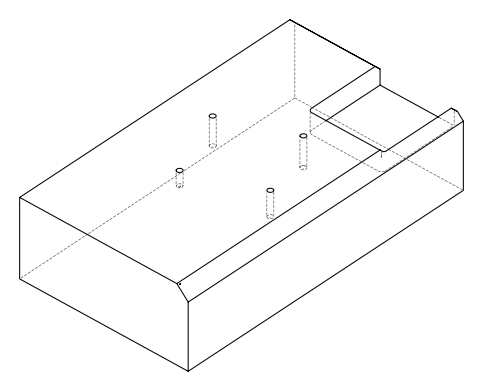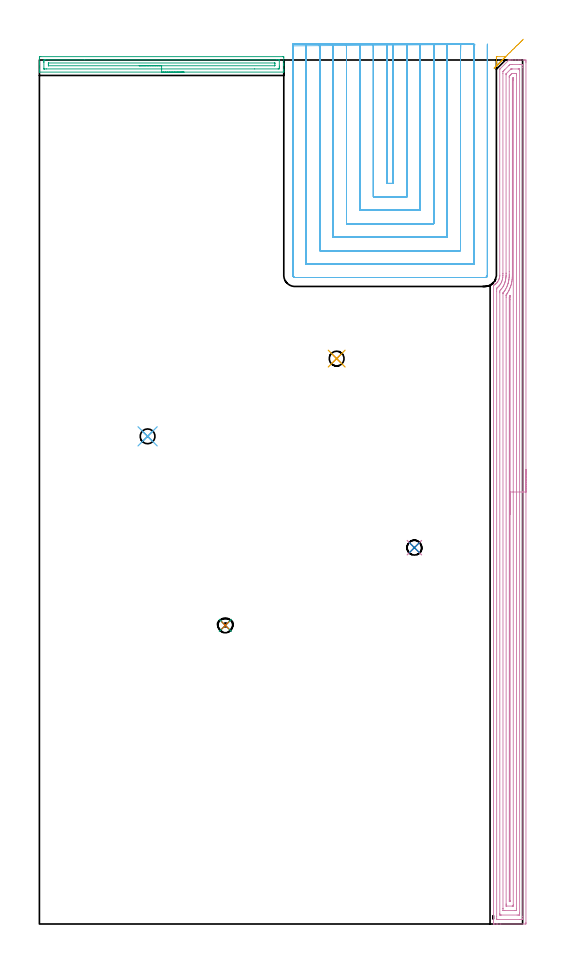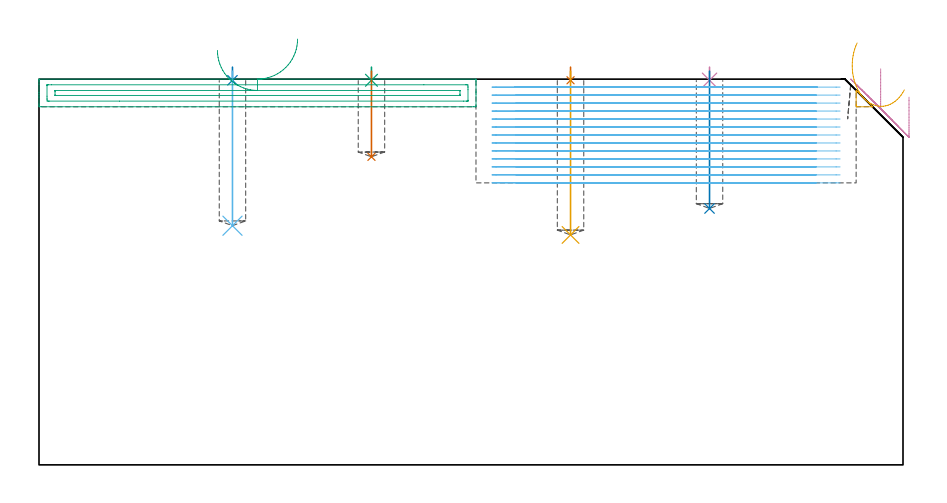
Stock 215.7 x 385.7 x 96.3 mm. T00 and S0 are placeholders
(PLAN: 12 operations, 3 tool changes, 83.1 min)
(1 SPOT_DRILL | STEP1POCKET | NXT0321_9005460120000 | 0.03 min | 1 mm3)
(2 SPOT_DRILL_1 | STEP1POCKET_1 | NXT0321_9005460120000 | 0.03 min | 0 mm3)
(3 SPOT_DRILL_2 | STEP1POCKET_2 | NXT0321_9005460120000 | 0.03 min | 7 mm3)
(4 SPOT_DRILL_3 | STEP1POCKET_3 | NXT0321_9005460120000 | 0.03 min | 7 mm3)
(5 DRILL_BLIND_HOLE_INTO_CENTER | STEP1POCKET | NXT0301_037 | 0.17 min | 1292 mm3)
(6 DRILL_BLIND_HOLE_INTO_CENTER_1 | STEP1POCKET_1 | NXT0301_037 | 0.16 min | 1214 mm3)
(7 DRILL_BLIND_HOLE_INTO_CENTER_2 | STEP1POCKET_2 | NXT0301_037 | 0.09 min | 630 mm3)
(8 DRILL_BLIND_HOLE_INTO_CENTER_3 | STEP1POCKET_3 | NXT0301_037 | 0.14 min | 1069 mm3)
(9 AREA_MILL | FG_CHAMFER_SURFACE | UGT0205_001 | 2.8 min | 2702 mm3)
(10 AREA_MILL_1 | FG_CHAMFER_SURFACE_1 | UGT0205_001 | 17.86 min | 40550 mm3)
(11 AREA_MILL_2 | FG_CHAMFER_SURFACE_2 | UGT0205_001 | 0.19 min | 91 mm3)
(12 MILL_SLOT | SLOT_PARTIAL_RECTANGULAR | NXT0201_009 | Follow Part, ap 2, ae 75% | 61.54 min | 247657 mm3)
(TOOL NXT0321_9005460120000 | NC Spot Drill, 142deg, 12mm, Carbide, Uncoated | D12 PA142 FL30 Z2)
(TOOL NXT0301_037 | Carbide Drill 6.6mm [860.1-0660-033A1-MM 2214] | D6.6 PA140 FL53 Z2)
(TOOL UGT0205_001 | Chamfer Mill 20 x 3 x 45 deg. | D20 FL50 Z2)
(TOOL NXT0201_009 | ENDMILL 8mm [2P460-0800-NA 1630] | D8 FL26 Z6)
(OP 1 SPOT_DRILL)
G17 G21 G94 G90
T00 M6
G54
G17 G0 G90 X132.7 Y252.4 S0 M3
G43 Z106.3 H0
G94 G81 G98 Z96.016 F250. R99.3
G80
M5
M2
(OP 2 SPOT_DRILL_1)
G17 G21 G94 G90
T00 M6
G54
G17 G0 G90 X48.3 Y217.7 S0 M3
G43 Z106.3 H0
G94 G81 G98 Z96.016 F250. R99.3
G80
M5
M2
(OP 3 SPOT_DRILL_2)
G17 G21 G94 G90
T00 M6
G54
G17 G0 G90 X83. Y133.3 S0 M3
G43 Z106.3 H0
G94 G81 G98 Z96.016 F250. R99.3
G80
M5
M2
(OP 4 SPOT_DRILL_3)
G17 G21 G94 G90
T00 M6
G54
G17 G0 G90 X167.4 Y168. S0 M3
G43 Z106.3 H0
G94 G81 G98 Z96.016 F250. R99.3
G80
M5
M2
(OP 5 DRILL_BLIND_HOLE_INTO_CENTER)
G17 G21 G94 G90
T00 M6
G54
G17 G0 G90 X132.7 Y252.4 S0 M3
G43 Z106.3 H1
G94 G81 G98 Z57.4 F250. R98.3
G80
M5
M2
(OP 6 DRILL_BLIND_HOLE_INTO_CENTER_1)
G17 G21 G94 G90
T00 M6
G54
G17 G0 G90 X48.3 Y217.7 S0 M3
G43 Z106.3 H1
G94 G81 G98 Z59.7 F250. R98.3
G80
M5
M2
(OP 7 DRILL_BLIND_HOLE_INTO_CENTER_2)
G17 G21 G94 G90
T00 M6
G54
G17 G0 G90 X83. Y133.3 S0 M3
G43 Z106.3 H1
G94 G81 G98 Z76.9 F250. R98.3
G80
M5
M2
(OP 8 DRILL_BLIND_HOLE_INTO_CENTER_3)
G17 G21 G94 G90
T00 M6
G54
G17 G0 G90 X167.4 Y168. S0 M3
G43 Z106.3 H1
G94 G81 G98 Z64. F250. R98.3
G80
M5
M2
(OP 9 AREA_MILL)
G17 G21 G94 G90
T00 M6
G54
G17 G0 G90 X64.55 Y380.3 S1061 M3
G43 Z106.3 H0
G94 G1 X64.512 Z105.428 F250.
X64.398 Z104.564
X64.209 Z103.712
X63.947 Z102.88
X63.613 Z102.074
X63.21 Z101.3
X62.742 Z100.564
X62.21 Z99.872
X61.621 Z99.229
X60.978 Z98.64
X60.286 Z98.108
X59.55 Z97.64
X58.776 Z97.237
X57.97 Z96.903
X57.138 Z96.641
X56.286 Z96.452
X55.422 Z96.338
X54.55 Z96.3
X0.15
X0.01 Y380.302 Z96.288
X0. Y380.428 Z96.164
Y380.558 Z96.041
Y380.967 Z95.632
Y381.559 Z95.036
Y383.607 Z92.99
Y384.188 Z92.406
Y384.774 Z91.821
Y386.527 Z90.069
X0.003 Y386.818 Z89.779
X0.01 Y387.192 Z89.405
X0.211 Y387.196 Z89.402
X0.596 Y387.2 Z89.4
X108.504 Y387.199 Z89.401
X108.889 Y387.196 Z89.402
X109.09 Y387.192 Z89.405
X109.1 Y386.818 Z89.779
Y384.188 Z92.406
Y383.607 Z92.99
Y383.312 Z93.285
Y381.559 Z95.036
Y380.967 Z95.632
Y380.558 Z96.041
X109.098 Y380.427 Z96.165
X109.09 Y380.302 Z96.289
X108.95 Y380.3 Z96.3
X54.55
Y381.714 Z94.886
X3.113
X2.38 Y381.715 Z94.885
X2.219 Y381.717 Z94.883
X2.04 Y381.721 Z94.879
X2.009 Y381.727 Z94.873
X2.005 Y381.75 Z94.85
X2.003 Y381.776 Z94.824
X2. Y381.932 Z94.668
Y384.561 Z92.039
X2.003 Y385.065 Z91.535
X2.007 Y385.431 Z91.169
X2.023 Y385.779 Z90.821
X2.38 Y385.783 Z90.817
X2.539 Y385.785 Z90.815
X20.073 Y385.786 Z90.814
X105.987
X106.72 Y385.785 Z90.815
X106.881 Y385.783 Z90.817
X107.06 Y385.779 Z90.821
X107.091 Y385.773 Z90.827
X107.095 Y385.75 Z90.85
X107.097 Y385.724 Z90.876
X107.1 Y385.568 Z91.032
Y382.939 Z93.661
X107.097 Y382.435 Z94.165
X107.093 Y382.069 Z94.531
X107.077 Y381.721 Z94.879
X106.72 Y381.716 Z94.884
X106.561 Y381.715 Z94.885
X96.085 Y381.714 Z94.886
X54.55
Y383.128 Z93.472
X4.101 Y383.129 Z93.471
X4.052 Y383.13 Z93.47
X4.02 Y383.133 Z93.467
X4.01 Y383.135 Z93.465
X4.008 Y383.152 Z93.448
X4.002 Y383.312 Z93.288
X4. Y383.472 Z93.128
X4.002 Y384.188 Z92.412
X4.005 Y384.344 Z92.256
X4.01 Y384.365 Z92.235
X4.025 Y384.367 Z92.233
X4.07 Y384.369 Z92.231
X4.163 Y384.371 Z92.229
X104.999
X105.048 Y384.37 Z92.23
X105.08 Y384.367 Z92.233
X105.09 Y384.365 Z92.235
X105.092 Y384.348 Z92.252
X105.097 Y384.188 Z92.412
X105.1 Y384.028 Z92.572
X105.098 Y383.312 Z93.288
X105.095 Y383.156 Z93.444
X105.09 Y383.135 Z93.465
X105.075 Y383.133 Z93.467
X105.03 Y383.13 Z93.47
X104.937 Y383.129 Z93.471
X54.55 Y383.128 Z93.472
X53.678 Z93.51
X52.814 Z93.624
X51.962 Z93.812
X51.13 Z94.075
X50.324 Z94.409
X49.55 Z94.811
X48.814 Z95.28
X48.122 Z95.811
X47.479 Z96.401
X46.89 Z97.044
X46.358 Z97.736
X45.89 Z98.472
X45.487 Z99.245
X45.153 Z100.051
X44.891 Z100.883
X44.702 Z101.735
X44.588 Z102.6
X44.55 Z103.472
G0 Z106.3
M5
M2
(OP 10 AREA_MILL_1)
G17 G21 G94 G90
T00 M6
G54
G17 G0 G90 X217.2 Y202.85 S1061 M3
G43 Z106.3 H0
Z91.8
G94 G1 Y202.812 Z90.928 F250.
Y202.698 Z90.064
Y202.509 Z89.212
Y202.247 Z88.38
Y201.913 Z87.574
Y201.51 Z86.8
Y201.042 Z86.064
Y200.51 Z85.372
Y199.921 Z84.729
Y199.278 Z84.14
Y198.586 Z83.609
Y197.85 Z83.14
Y197.076 Z82.737
Y196.27 Z82.403
Y195.438 Z82.141
Y194.586 Z81.952
Y193.722 Z81.838
Y192.85 Z81.8
Y0.628
X217.197 Y0.307 Z81.802
X217.192 Y0.01 Z81.806
X216.891 Y0. Z82.106
X205.944 Z93.051
X204.524 Z94.472
X204.164 Z94.831
X203.164 Z95.836
X202.75 Y0.007 Z96.242
X202.703 Y0.01 Z96.288
X202.7 Y0.181 Z96.3
Y284.938
X202.703 Y285.103 Z96.288
X202.834 Y285.181 Z96.162
X202.858 Y285.195 Z96.139
X203.09 Y285.333 Z95.908
X203.579 Y285.667 Z95.42
X203.728 Y285.786 Z95.271
X204.11 Y286.159 Z94.888
X204.465 Y286.56 Z94.534
X204.526 Y286.643 Z94.473
X204.554 Y286.68 Z94.446
X204.826 Y287.119 Z94.171
X205.06 Y287.574 Z93.938
X205.218 Y287.979 Z93.78
X205.245 Y288.067 Z93.75
X205.35 Y288.39 Z93.649
X205.366 Y288.467 Z93.632
X205.367 Y288.473 Z93.631
X205.373 Y288.514 Z93.623
X205.423 Y288.801 Z93.576
X205.442 Y288.913 Z93.556
X205.449 Y288.984 Z93.549
X205.458 Y289.091 Z93.536
X205.464 Y289.172 Z93.525
X205.471 Y289.222 Z93.52
X205.477 Y289.292 Z93.512
X205.486 Y289.361 Z93.507
X205.492 Y289.475 Z93.502
X205.499 Y289.584 Z93.5
X205.5 Y381.496
X205.504 Y381.594 Z93.489
X205.587 Y381.688 Z93.41
X209.596 Y385.696 Z89.402
X209.599 Y385.697 Z89.399
X209.66 Y385.7 Z89.338
X210.225 Z88.774
X210.565 Z88.435
X211.285 Z87.71
X212.536 Z86.461
X213.956 Z85.04
X214.581 Z84.415
X216.361 Z82.636
X216.626 Y385.698 Z82.371
X217.192 Y385.692 Z81.806
X217.194 Y385.642 Z81.804
X217.199 Y385.072 Z81.801
X217.2 Y384.496 Z81.8
Y192.85
X215.786 Z83.214
Y3.26
X215.782 Y2.416 Z83.218
X215.779 Y2.373 Z83.221
X215.736 Y2.01 Z83.264
X215.258 Y2.002 Z83.742
X214.846 Y2.001 Z84.154
X214.37 Y2. Z84.63
X205.054 Y2.001 Z93.946
X204.575 Y2.003 Z94.425
X204.164 Y2.01 Z94.836
X204.121 Y2.416 Z94.879
X204.118 Y2.462 Z94.882
X204.114 Y3.31 Z94.886
Y3.36
Y282.305
X204.117 Y283.15 Z94.883
X204.118 Y283.196 Z94.882
X204.164 Y283.834 Z94.836
X204.278 Y283.929 Z94.722
X204.412 Y284.044 Z94.588
X204.742 Y284.357 Z94.258
X205.054 Y284.677 Z93.946
X205.179 Y284.813 Z93.821
X205.286 Y284.938 Z93.714
X205.574 Y285.309 Z93.426
X205.923 Y285.854 Z93.077
X205.944 Y285.894 Z93.056
X206.221 Y286.448 Z92.779
X206.337 Y286.726 Z92.663
X206.476 Y287.085 Z92.524
X206.65 Y287.62 Z92.35
X206.673 Y287.701 Z92.327
X206.688 Y287.767 Z92.312
X206.828 Y288.514 Z92.172
X206.829 Y288.519 Z92.171
X206.834 Y288.559 Z92.166
X206.901 Y289.341 Z92.099
X206.904 Y289.408 Z92.096
X206.913 Y290.223 Z92.087
Y290.302
X206.915 Y379.708 Z92.085
X206.919 Y380.516 Z92.081
X206.921 Y380.557 Z92.079
X206.959 Y380.602 Z92.041
X207.34 Y380.988 Z91.66
X207.725 Y381.375 Z91.275
X209.569 Y383.22 Z89.431
X209.634 Y383.284 Z89.366
X210.02 Y383.661 Z88.98
X210.043 Y383.681 Z88.957
X210.085 Y383.69 Z88.915
X210.188 Y383.694 Z88.812
X210.395 Y383.698 Z88.605
X210.871 Y383.7 Z88.129
X214.432 Z84.568
X214.846 Y383.699 Z84.154
X215.325 Y383.697 Z83.675
X215.736 Y383.69 Z83.264
X215.779 Y383.284 Z83.221
X215.782 Y383.238 Z83.218
X215.786 Y382.39 Z83.214
Y382.34
Y192.85
X214.372 Z84.628
X214.371 Y5.098 Z84.629
X214.369 Y4.683 Z84.631
X214.364 Y4.204 Z84.636
X214.356 Y4.01 Z84.644
X214.156 Y4.003 Z84.844
X213.956 Y4.001 Z85.044
X213.269 Y4. Z85.731
X206.147 Z92.853
X205.944 Y4.002 Z93.056
X205.741 Y4.006 Z93.259
X205.606 Y4.01 Z93.394
X205.535 Y4.023 Z93.465
X205.533 Y4.066 Z93.467
X205.531 Y4.204 Z93.469
X205.529 Y4.621 Z93.471
Y281.778
X205.532 Y282.256 Z93.468
X205.534 Y282.667 Z93.466
X205.978 Y283.15 Z93.022
X206.364 Y283.622 Z92.636
X206.672 Y284.044 Z92.328
X206.737 Y284.141 Z92.263
X206.834 Y284.297 Z92.166
X207.071 Y284.7 Z91.929
X207.196 Y284.938 Z91.804
X207.374 Y285.29 Z91.626
X207.608 Y285.832 Z91.392
X207.641 Y285.915 Z91.359
X207.725 Y286.134 Z91.275
X207.87 Y286.579 Z91.13
X207.916 Y286.726 Z91.084
X208.004 Y287.033 Z90.996
X208.059 Y287.284 Z90.941
X208.121 Y287.62 Z90.879
X208.195 Y288.041 Z90.805
X208.249 Y288.514 Z90.751
X208.282 Y288.848 Z90.718
X208.304 Y289.114 Z90.696
X208.316 Y289.408 Z90.684
X208.321 Y289.703 Z90.679
X208.326 Y290.302 Z90.674
X208.327 Y290.591 Z90.673
X208.329 Y379.101 Z90.671
X208.331 Y379.404 Z90.669
X208.333 Y379.48 Z90.667
X208.335 Y379.514 Z90.665
X208.355 Y379.543 Z90.645
X208.508 Y379.708 Z90.492
X210.346 Y381.545 Z88.654
X210.395 Y381.592 Z88.605
X210.485 Y381.674 Z88.515
X210.567 Y381.69 Z88.433
X210.739 Y381.694 Z88.261
X211.083 Y381.699 Z87.917
X213.753 Y381.7 Z85.247
X213.956 Y381.698 Z85.044
X214.159 Y381.694 Z84.841
X214.294 Y381.69 Z84.706
X214.365 Y381.677 Z84.635
X214.367 Y381.634 Z84.633
X214.369 Y381.496 Z84.631
X214.371 Y381.079 Z84.629
X214.372 Y192.85 Z84.628
X212.957 Z86.043
X212.956 Y6.886 Z86.044
X212.951 Y6.108 Z86.049
X212.941 Y6.01 Z86.059
X212.837 Y6.007 Z86.163
X212.617 Y6.003 Z86.383
X212.175 Y6. Z86.825
X207.725 Z91.275
X207.28 Y6.003 Z91.72
X207.062 Y6.007 Z91.938
X206.959 Y6.01 Z92.041
X206.95 Y6.08 Z92.05
X206.943 Y6.777 Z92.057
Y6.886
Y281.362
X206.944 Y281.558 Z92.056
X206.947 Y281.655 Z92.053
X206.95 Y281.676 Z92.05
X206.96 Y281.694 Z92.04
X206.986 Y281.731 Z92.014
X207.15 Y281.938 Z91.85
X207.401 Y282.256 Z91.599
X207.538 Y282.443 Z91.462
X207.725 Y282.709 Z91.275
X207.895 Y282.979 Z91.105
X207.999 Y283.15 Z91.001
X208.224 Y283.542 Z90.776
X208.488 Y284.044 Z90.512
X208.529 Y284.129 Z90.471
X208.615 Y284.315 Z90.385
X208.797 Y284.755 Z90.203
X208.87 Y284.938 Z90.13
X209.04 Y285.405 Z89.96
X209.18 Y285.832 Z89.82
X209.256 Y286.082 Z89.744
X209.336 Y286.363 Z89.664
X209.421 Y286.726 Z89.579
X209.436 Y286.796 Z89.564
X209.505 Y287.169 Z89.495
X209.571 Y287.554 Z89.429
X209.58 Y287.62 Z89.42
X209.662 Y288.356 Z89.338
X209.676 Y288.514 Z89.324
X209.724 Y289.188 Z89.276
X209.73 Y289.408 Z89.27
X209.739 Y290.067 Z89.261
X209.742 Y291.196 Z89.258
X209.743 Y377.92 Z89.257
X209.745 Y378.247 Z89.255
X209.747 Y378.411 Z89.253
X209.75 Y378.488 Z89.25
X209.788 Y378.529 Z89.212
X210.063 Y378.814 Z88.937
X210.229 Y378.98 Z88.771
X210.395 Y379.146 Z88.605
X210.678 Y379.424 Z88.322
X210.883 Y379.622 Z88.117
X210.957 Y379.69 Z88.043
X211.065 Y379.694 Z87.935
X211.293 Y379.7 Z87.707
X212.175 Z86.825
X212.62 Y379.697 Z86.38
X212.838 Y379.693 Z86.162
X212.941 Y379.69 Z86.059
X212.95 Y379.62 Z86.05
X212.957 Y378.923 Z86.043
Y378.814
Y192.85
X211.543 Z87.457
X211.542 Y8.674 Z87.458
X211.541 Y8.418 Z87.459
X211.536 Y8.157 Z87.464
X211.53 Y8.01 Z87.47
X211.453 Y8.007 Z87.547
X211.285 Y8.003 Z87.715
X211.066 Y8. Z87.934
X208.615 Y8.001 Z90.385
X208.393 Y8.003 Z90.607
X208.364 Y8.01 Z90.636
X208.362 Y8.015 Z90.638
X208.359 Y8.037 Z90.641
X208.357 Y8.674 Z90.643
Y8.933
Y279.832
X208.359 Y280.467 Z90.641
X208.361 Y280.722 Z90.639
X208.364 Y280.76 Z90.636
X208.378 Y280.786 Z90.622
X208.423 Y280.854 Z90.577
X208.615 Y281.129 Z90.385
X208.71 Y281.266 Z90.29
X208.772 Y281.362 Z90.228
X209.051 Y281.818 Z89.949
X209.31 Y282.256 Z89.69
X209.38 Y282.381 Z89.62
X209.505 Y282.619 Z89.495
X209.68 Y282.974 Z89.32
X209.762 Y283.15 Z89.238
X209.953 Y283.594 Z89.047
X210.135 Y284.044 Z88.865
X210.206 Y284.234 Z88.794
X210.395 Y284.762 Z88.605
X210.438 Y284.894 Z88.562
X210.452 Y284.938 Z88.548
X210.64 Y285.586 Z88.36
X210.701 Y285.832 Z88.299
X210.804 Y286.315 Z88.196
X210.878 Y286.726 Z88.122
X210.94 Y287.073 Z88.06
X211.01 Y287.62 Z87.99
X211.038 Y287.868 Z87.962
X211.099 Y288.514 Z87.901
X211.113 Y288.687 Z87.887
X211.134 Y289.034 Z87.866
X211.147 Y289.408 Z87.853
X211.15 Y289.544 Z87.85
X211.155 Y290.302 Z87.845
X211.156 Y290.432 Z87.844
X211.157 Y377.154 Z87.843
X211.158 Y377.283 Z87.842
X211.161 Y377.369 Z87.839
X211.164 Y377.435 Z87.836
X211.179 Y377.468 Z87.821
X211.285 Y377.582 Z87.715
X211.345 Y377.64 Z87.655
X211.39 Y377.68 Z87.61
X211.51 Y377.694 Z87.49
X211.536 Y377.69 Z87.464
X211.538 Y377.685 Z87.462
X211.541 Y377.663 Z87.459
X211.543 Y377.026 Z87.457
Y376.767
Y192.85
X210.129 Z88.871
X210.128 Y10.463 Z88.872
X210.127 Y10.278 Z88.873
X210.124 Y10.058 Z88.876
X210.122 Y10.012 Z88.878
X210.036 Y10.006 Z88.964
X209.963 Y10.003 Z89.037
X209.803 Y10.01 Z89.197
X209.778 Y10.023 Z89.222
X209.776 Y10.076 Z89.224
X209.773 Y10.193 Z89.227
X209.771 Y10.463 Z89.229
Y10.822
Y278.947
X209.772 Y279.305 Z89.228
X209.774 Y279.573 Z89.226
X209.778 Y279.929 Z89.222
X209.878 Y280.093 Z89.122
X210.107 Y280.467 Z88.893
X210.111 Y280.468 Z88.889
X210.122 Y280.467 Z88.878
X210.123 Y280.427 Z88.877
X210.128 Y279.842 Z88.872
X210.129 Y278.679 Z88.871
Y192.85
Y191.978 Z88.909
Y191.114 Z89.023
Y190.262 Z89.212
Y189.43 Z89.474
Y188.624 Z89.808
Y187.85 Z90.211
Y187.114 Z90.68
Y186.422 Z91.211
Y185.779 Z91.8
Y185.19 Z92.443
Y184.658 Z93.135
Y184.19 Z93.871
Y183.787 Z94.645
Y183.453 Z95.451
Y183.191 Z96.283
Y183.002 Z97.135
Y182.888 Z98.
Y182.85 Z98.871
G0 Z106.3
M5
M2
(OP 11 AREA_MILL_2)
G17 G21 G94 G90
T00 M6
G54
G17 G0 G90 X216.036 Y394.964 S1061 M3
G43 Z106.3 H0
Z93.618
G94 G1 X215.648 Y394.583 Z92.936 F250.
X215.219 Y394.161 Z92.304
X214.752 Y393.702 Z91.727
X214.251 Y393.21 Z91.209
X213.72 Y392.688 Z90.755
X213.163 Y392.141 Z90.367
X212.584 Y391.571 Z90.048
X211.987 Y390.985 Z89.802
X211.377 Y390.385 Z89.629
X210.759 Y389.778 Z89.532
X210.137 Y389.166 Z89.511
X209.516 Y388.556 Z89.565
X208.901 Y387.951 Z89.695
X208.296 Y387.357 Z89.9
X207.706 Y386.777 Z90.179
X207.136 Y386.217 Z90.528
X206.59 Y385.68 Z90.945
X206.071 Y385.171 Z91.428
X204.308 Y383.407 Z93.192
X204.198 Y383.295 Z93.298
X204.067 Y383.164 Z93.43
X204.038 Y383.147 Z93.446
X204.023 Y383.148
X204. Y383.156 Z93.438
Y383.738 Z92.859
Y384.915 Z91.683
Y386.655 Z89.944
X204.003 Y386.91 Z89.689
X204.008 Y387.192 Z89.407
X204.164 Y387.197 Z89.402
X204.308 Y387.2 Z89.4
X208.098 Y387.199 Z89.399
Y387.198 Z89.401
X206.071 Y385.171 Z91.428
X205.582 Y384.673 Z91.952
X205.127 Y384.21 Z92.534
X204.71 Y383.785 Z93.171
X204.332 Y383.401 Z93.858
X203.999 Y383.061 Z94.589
X203.711 Y382.768 Z95.358
X203.471 Y382.524 Z96.161
X203.281 Y382.33 Z96.99
X203.142 Y382.189 Z97.84
X203.056 Y382.102 Z98.704
X203.023 Y382.068 Z99.575
X203.044 Y382.089 Z100.447
X203.117 Y382.164 Z101.313
X203.243 Y382.292 Z102.166
X203.421 Y382.473 Z103.001
X203.649 Y382.705 Z103.81
X203.926 Y382.987 Z104.588
X204.249 Y383.316 Z105.329
G0 Z106.3
M5
M2
(OP 12 MILL_SLOT)
G17 G21 G94 G90
T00 M6
G54
G17 G0 G90 X155.045 Y392.7 S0 M3
G43 Z106.3 H1
Z94.308
G94 G1 X155.094 Y389.7 F250.
G2 X155.1 Y389.008 R42. F500.
G1 Y330.6
X158.
Y389.029
G2 X158.005 Y389.7 R42.
G1 X158.053 Y392.7 F250.
X149.036 Y392.699
X149.093 Y389.7
G2 X149.1 Y389.008 R36. F500.
G1 Y324.6
X164.
Y389.029
G2 X164.006 Y389.7 R36.
G1 X164.062 Y392.699 F250.
X143.023
X143.092 Y389.7
G2 X143.1 Y389.008 R30. F500.
G1 Y318.6
X170.
Y389.029
G2 X170.007 Y389.7 R30.
G1 X170.075 Y392.699 F250.
X137.004
X137.09 Y389.7
G2 X137.1 Y389.008 R24. F500.
G1 Y312.6
X176.
Y389.029
G2 X176.009 Y389.7 R24.
G1 X176.093 Y392.699 F250.
X130.971 Y392.698
X131.087 Y389.7
G2 X131.1 Y389.008 R18. F500.
G1 Y306.6
X182.
Y389.029
G2 X182.012 Y389.7 R18.
G1 X182.124 Y392.698 F250.
X124.907 Y392.695
X125.08 Y389.7
G2 X125.1 Y389.008 R12. F500.
G1 Y300.6
X188.
Y389.029
G2 X188.019 Y389.7 R12.
G1 X188.186 Y392.695 F250.
X118.714 Y392.68
X119.06 Y389.7
G2 X119.1 Y389.008 R6. F500.
G1 Y294.6
X194.
Y389.029
G2 X194.038 Y389.7 R6.
G1 X194.373 Y392.681 F250.
X113.1 Y392.008
Y389.008
Y289.6 F500.
G3 X114.1 Y288.6 R1.
G1 X199.
G3 X200. Y289.6 R1.
G1 Y389.029
Y392.029 F250.
G0 X155.1 Y392.7 Z92.315
G1 Y389.7
Y330.6 F500.
X158.
Y389.7
Y392.7 F250.
X149.1
Y389.7
Y324.6 F500.
X164.
Y389.7
Y392.7 F250.
X143.1
Y389.7
Y318.6 F500.
X170.
Y389.7
Y392.7 F250.
X137.099
X137.1 Y389.7
Y312.6 F500.
X176.
Y389.7
X176.001 Y392.7 F250.
X131.099
X131.1 Y389.7
Y306.6 F500.
X182.
Y389.7
X182.001 Y392.7 F250.
X125.099
X125.1 Y389.7
Y300.6 F500.
X188.
Y389.7
X188.001 Y392.7 F250.
X119.098
X119.1 Y389.7
Y294.6 F500.
X194.
Y389.7
X194.002 Y392.7 F250.
X113.1 Y392.695
Y389.695
Y289.6 F500.
G3 X114.1 Y288.6 R1.
G1 X199.
G3 X200. Y289.6 R1.
G1 Y389.696
Y392.696 F250.
G0 X155.1 Y392.7 Z90.323
G1 Y389.7
Y330.6 F500.
X158.
Y389.7
Y392.7 F250.
X149.1
Y389.7
Y324.6 F500.
X164.
Y389.7
Y392.7 F250.
X143.1
Y389.7
Y318.6 F500.
X170.
Y389.7
Y392.7 F250.
X137.1
Y389.7
Y312.6 F500.
X176.
Y389.7
Y392.7 F250.
X131.1
Y389.7
Y306.6 F500.
X182.
Y389.7
Y392.7 F250.
X125.1
Y389.7
Y300.6 F500.
X188.
Y389.7
Y392.7 F250.
X119.1
Y389.7
Y294.6 F500.
X194.
Y389.7
Y392.7 F250.
X113.1
Y389.7
Y289.6 F500.
G3 X114.1 Y288.6 R1.
G1 X199.
G3 X200. Y289.6 R1.
G1 Y389.7
Y392.7 F250.
G0 X155.1 Z88.331
G1 Y389.7
Y330.6 F500.
X158.
Y389.7
Y392.7 F250.
X149.1
Y389.7
Y324.6 F500.
X164.
Y389.7
Y392.7 F250.
X143.1
Y389.7
Y318.6 F500.
X170.
Y389.7
Y392.7 F250.
X137.1
Y389.7
Y312.6 F500.
X176.
Y389.7
Y392.7 F250.
X131.1
Y389.7
Y306.6 F500.
X182.
Y389.7
Y392.7 F250.
X125.1
Y389.7
Y300.6 F500.
X188.
Y389.7
Y392.7 F250.
X119.1
Y389.7
Y294.6 F500.
X194.
Y389.7
Y392.7 F250.
X113.1
Y389.7
Y289.6 F500.
G3 X114.1 Y288.6 R1.
G1 X199.
G3 X200. Y289.6 R1.
G1 Y389.7
Y392.7 F250.
G0 X155.1 Z86.338
G1 Y389.7
Y330.6 F500.
X158.
Y389.7
Y392.7 F250.
X149.1
Y389.7
Y324.6 F500.
X164.
Y389.7
Y392.7 F250.
X143.1
Y389.7
Y318.6 F500.
X170.
Y389.7
Y392.7 F250.
X137.1
Y389.7
Y312.6 F500.
X176.
Y389.7
Y392.7 F250.
X131.1
Y389.7
Y306.6 F500.
X182.
Y389.7
Y392.7 F250.
X125.1
Y389.7
Y300.6 F500.
X188.
Y389.7
Y392.7 F250.
X119.1
Y389.7
Y294.6 F500.
X194.
Y389.7
Y392.7 F250.
X113.1
Y389.7
Y289.6 F500.
G3 X114.1 Y288.6 R1.
G1 X199.
G3 X200. Y289.6 R1.
G1 Y389.7
Y392.7 F250.
G0 X155.1 Z84.346
G1 Y389.7
Y330.6 F500.
X158.
Y389.7
Y392.7 F250.
X149.1
Y389.7
Y324.6 F500.
X164.
Y389.7
Y392.7 F250.
X143.1
Y389.7
Y318.6 F500.
X170.
Y389.7
Y392.7 F250.
X137.1
Y389.7
Y312.6 F500.
X176.
Y389.7
Y392.7 F250.
X131.1
Y389.7
Y306.6 F500.
X182.
Y389.7
Y392.7 F250.
X125.1
Y389.7
Y300.6 F500.
X188.
Y389.7
Y392.7 F250.
X119.1
Y389.7
Y294.6 F500.
X194.
Y389.7
Y392.7 F250.
X113.1
Y389.7
Y289.6 F500.
G3 X114.1 Y288.6 R1.
G1 X199.
G3 X200. Y289.6 R1.
G1 Y389.7
Y392.7 F250.
G0 X155.1 Z82.354
G1 Y389.7
Y330.6 F500.
X158.
Y389.7
Y392.7 F250.
X149.1
Y389.7
Y324.6 F500.
X164.
Y389.7
Y392.7 F250.
X143.1
Y389.7
Y318.6 F500.
X170.
Y389.7
Y392.7 F250.
X137.1
Y389.7
Y312.6 F500.
X176.
Y389.7
Y392.7 F250.
X131.1
Y389.7
Y306.6 F500.
X182.
Y389.7
Y392.7 F250.
X125.1
Y389.7
Y300.6 F500.
X188.
Y389.7
Y392.7 F250.
X119.1
Y389.7
Y294.6 F500.
X194.
Y389.7
Y392.7 F250.
X113.1
Y389.7
Y289.6 F500.
G3 X114.1 Y288.6 R1.
G1 X199.
G3 X200. Y289.6 R1.
G1 Y389.7
Y392.7 F250.
G0 X155.1 Z80.361
G1 Y389.7
Y330.6 F500.
X158.
Y389.7
Y392.7 F250.
X149.1
Y389.7
Y324.6 F500.
X164.
Y389.7
Y392.7 F250.
X143.1
Y389.7
Y318.6 F500.
X170.
Y389.7
Y392.7 F250.
X137.1
Y389.7
Y312.6 F500.
X176.
Y389.7
Y392.7 F250.
X131.1
Y389.7
Y306.6 F500.
X182.
Y389.7
Y392.7 F250.
X125.1
Y389.7
Y300.6 F500.
X188.
Y389.7
Y392.7 F250.
X119.1
Y389.7
Y294.6 F500.
X194.
Y389.7
Y392.7 F250.
X113.1
Y389.7
Y289.6 F500.
G3 X114.1 Y288.6 R1.
G1 X199.
G3 X200. Y289.6 R1.
G1 Y389.7
Y392.7 F250.
G0 X155.1 Z78.369
G1 Y389.7
Y330.6 F500.
X158.
Y389.7
Y392.7 F250.
X149.1
Y389.7
Y324.6 F500.
X164.
Y389.7
Y392.7 F250.
X143.1
Y389.7
Y318.6 F500.
X170.
Y389.7
Y392.7 F250.
X137.1
Y389.7
Y312.6 F500.
X176.
Y389.7
Y392.7 F250.
X131.1
Y389.7
Y306.6 F500.
X182.
Y389.7
Y392.7 F250.
X125.1
Y389.7
Y300.6 F500.
X188.
Y389.7
Y392.7 F250.
X119.1
Y389.7
Y294.6 F500.
X194.
Y389.7
Y392.7 F250.
X113.1
Y389.7
Y289.6 F500.
G3 X114.1 Y288.6 R1.
G1 X199.
G3 X200. Y289.6 R1.
G1 Y389.7
Y392.7 F250.
G0 X155.1 Z76.377
G1 Y389.7
Y330.6 F500.
X158.
Y389.7
Y392.7 F250.
X149.1
Y389.7
Y324.6 F500.
X164.
Y389.7
Y392.7 F250.
X143.1
Y389.7
Y318.6 F500.
X170.
Y389.7
Y392.7 F250.
X137.1
Y389.7
Y312.6 F500.
X176.
Y389.7
Y392.7 F250.
X131.1
Y389.7
Y306.6 F500.
X182.
Y389.7
Y392.7 F250.
X125.1
Y389.7
Y300.6 F500.
X188.
Y389.7
Y392.7 F250.
X119.1
Y389.7
Y294.6 F500.
X194.
Y389.7
Y392.7 F250.
X113.1
Y389.7
Y289.6 F500.
G3 X114.1 Y288.6 R1.
G1 X199.
G3 X200. Y289.6 R1.
G1 Y389.7
Y392.7 F250.
G0 X155.1 Z74.385
G1 Y389.7
Y330.6 F500.
X158.
Y389.7
Y392.7 F250.
X149.1
Y389.7
Y324.6 F500.
X164.
Y389.7
Y392.7 F250.
X143.1
Y389.7
Y318.6 F500.
X170.
Y389.7
Y392.7 F250.
X137.1
Y389.7
Y312.6 F500.
X176.
Y389.7
Y392.7 F250.
X131.1
Y389.7
Y306.6 F500.
X182.
Y389.7
Y392.7 F250.
X125.1
Y389.7
Y300.6 F500.
X188.
Y389.7
Y392.7 F250.
X119.1
Y389.7
Y294.6 F500.
X194.
Y389.7
Y392.7 F250.
X113.1
Y389.7
Y289.6 F500.
G3 X114.1 Y288.6 R1.
G1 X199.
G3 X200. Y289.6 R1.
G1 Y389.7
Y392.7 F250.
G0 X155.1 Z72.392
G1 Y389.7
Y330.6 F500.
X158.
Y389.7
Y392.7 F250.
X149.1
Y389.7
Y324.6 F500.
X164.
Y389.7
Y392.7 F250.
X143.1
Y389.7
Y318.6 F500.
X170.
Y389.7
Y392.7 F250.
X137.1
Y389.7
Y312.6 F500.
X176.
Y389.7
Y392.7 F250.
X131.1
Y389.7
Y306.6 F500.
X182.
Y389.7
Y392.7 F250.
X125.1
Y389.7
Y300.6 F500.
X188.
Y389.7
Y392.7 F250.
X119.1
Y389.7
Y294.6 F500.
X194.
Y389.7
Y392.7 F250.
X113.1
Y389.7
Y289.6 F500.
G3 X114.1 Y288.6 R1.
G1 X199.
G3 X200. Y289.6 R1.
G1 Y389.7
Y392.7 F250.
G0 X155.1 Z70.4
G1 Y389.7
Y330.6 F500.
X158.
Y389.7
Y392.7 F250.
X149.1
Y389.7
Y324.6 F500.
X164.
Y389.7
Y392.7 F250.
X143.1
Y389.7
Y318.6 F500.
X170.
Y389.7
Y392.7 F250.
X137.1
Y389.7
Y312.6 F500.
X176.
Y389.7
Y392.7 F250.
X131.1
Y389.7
Y306.6 F500.
X182.
Y389.7
Y392.7 F250.
X125.1
Y389.7
Y300.6 F500.
X188.
Y389.7
Y392.7 F250.
X119.1
Y389.7
Y294.6 F500.
X194.
Y389.7
Y392.7 F250.
X113.1
Y389.7
Y289.6 F500.
G3 X114.1 Y288.6 R1.
G1 X199.
G3 X200. Y289.6 R1.
G1 Y389.7
Y392.7 F250.
G0 Z106.3
M5
M2
